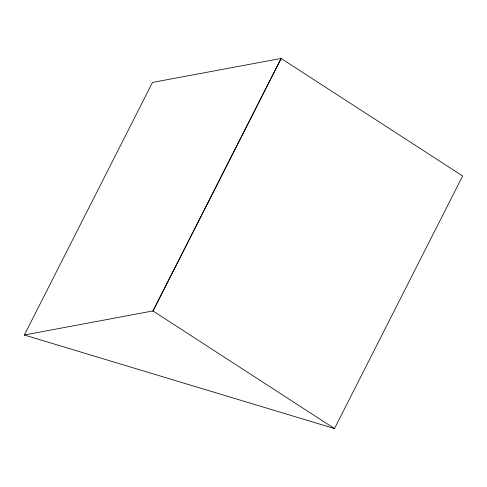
<?xml version="1.0" encoding="UTF-8"?>
<svg xmlns="http://www.w3.org/2000/svg" width="487" height="487" viewBox="0 0 487 487"><rect width="100%" height="100%" fill="white"/><g stroke="black" fill="none" stroke-linecap="round" stroke-linejoin="round"><path stroke-width="0.73" d="M281.102 58.44L462.65 175.977L334.508 428.572L24.35 335.013L152.492 82.419L281.133 58.452L152.967 311.053L281.133 58.452M24.35 335.013L152.918 310.931L334.508 428.572"/></g></svg>
